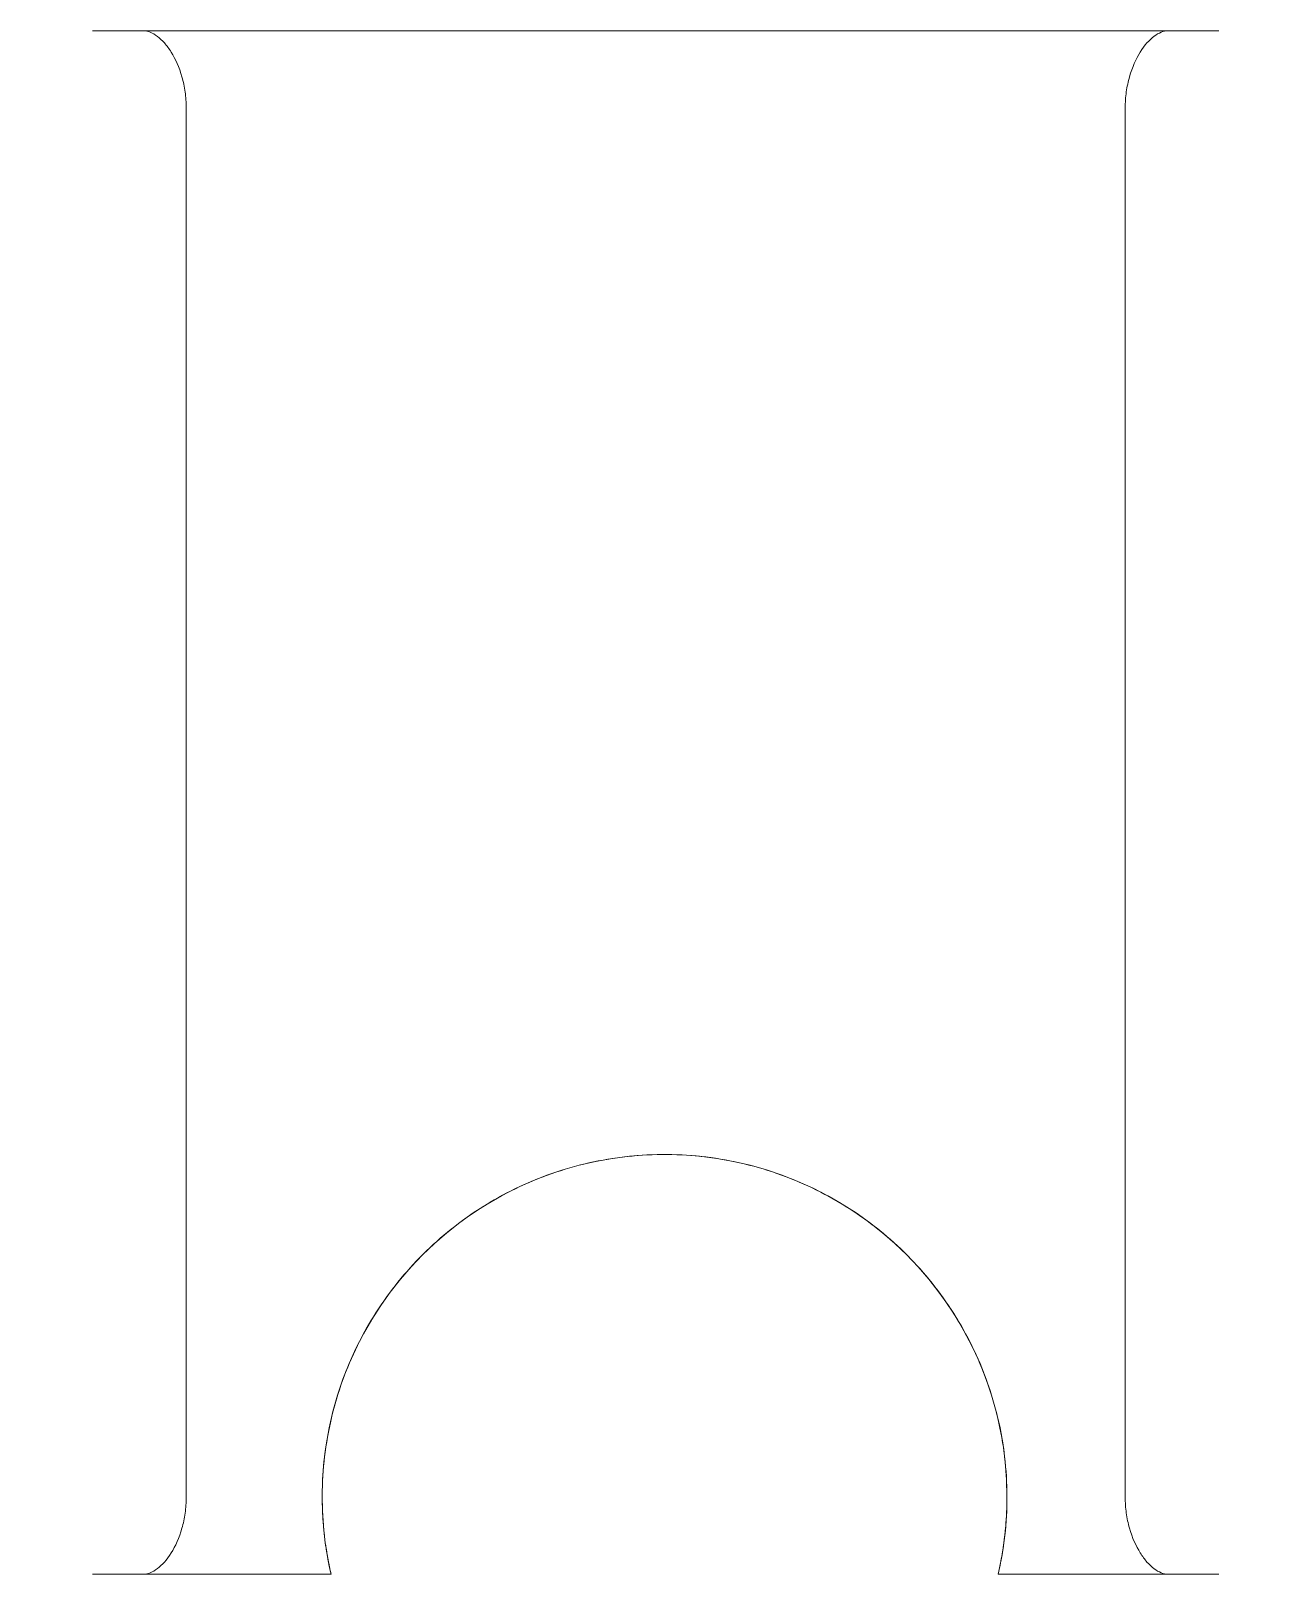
# Model space of a CAD drawing. Header units: millimetres. Extents: x 66.8 to 99.2, y 5.6 to 45.6.
import ezdxf

# ---------------------------------------------------------------- set-up
doc = ezdxf.new("R2010")
doc.units = ezdxf.units.MM
doc.layers.add('1', color=7, linetype='Continuous', true_color=0xffffff)

msp = doc.modelspace()

# ---------------------------------------------------------------- linework, layer by layer
at = {"layer": '1', "color": 30, "linetype": 'Continuous', "lineweight": 13}
for p, q in [((70.877, 43.633, 22.668), (70.877, 7.633, 22.668)), ((95.223, 7.633, 22.668), (95.223, 43.633, 22.668)), ((74.632, 5.633, 2.668), (74.632, 5.633, -15.332)), ((91.929, 5.633, -15.332), (91.929, 5.633, 3.007))]:
    msp.add_line(p, q, dxfattribs=at)
at = {"layer": '1', "color": 30, "linetype": 'Continuous', "lineweight": 13, "extrusion": (0, 1, -2e-16)}
msp.add_arc((-83.05, 14.601, 45.633), 14.603, 155.45, 24.55, dxfattribs=at)
at = {"layer": '1', "color": 30, "linetype": 'Continuous', "lineweight": 13, "extrusion": (0, 0, -1)}
msp.add_arc((-83.28, 7.633, 17.332), 8.877, 0, 180, dxfattribs=at)
at = {"layer": '1', "color": 30, "linetype": 'Continuous', "lineweight": 13, "extrusion": (0, -1, -2e-16)}
for start, end in [(155.45, 234.7966), (307.4455, 24.55)]:
    msp.add_arc((83.05, 14.601, -5.633), 14.603, start, end, dxfattribs=at)
at = {"layer": '1', "color": 30, "linetype": 'Continuous', "lineweight": 13}
for points, knots in [([(70.877, 43.633, 22.668), (70.877, 43.774, 22.668), (70.868, 43.913, 22.653), (70.83, 44.183, 22.596), (70.801, 44.316, 22.553), (70.696, 44.688, 22.389), (70.597, 44.906, 22.232), (70.431, 45.172, 21.952), (70.372, 45.251, 21.85), (70.253, 45.387, 21.637), (70.192, 45.444, 21.525), (70.006, 45.584, 21.173), (69.884, 45.633, 20.925), (69.767, 45.633, 20.668)], [0, 0, 0, 0, 0.125, 0.125, 0.25, 0.25, 0.5, 0.5, 0.625, 0.625, 0.75, 0.75, 1, 1, 1, 1]), ([(96.333, 45.633, 20.668), (96.216, 45.633, 20.925), (96.094, 45.585, 21.172), (95.846, 45.397, 21.643), (95.726, 45.263, 21.856), (95.503, 44.906, 22.232), (95.406, 44.693, 22.386), (95.299, 44.318, 22.552), (95.271, 44.188, 22.595), (95.233, 43.916, 22.653), (95.223, 43.775, 22.668), (95.223, 43.633, 22.668)], [0, 0, 0, 0, 0.25, 0.25, 0.5, 0.5, 0.75, 0.75, 0.875, 0.875, 1, 1, 1, 1]), ([(91.929, 5.633, 3.007), (92.082, 6.293, 3.124), (92.158, 6.965, 3.186), (92.157, 7.989, 3.185), (92.136, 8.334, 3.168), (92.057, 9.008, 3.106), (91.998, 9.339, 3.06), (91.845, 9.991, 2.942), (91.749, 10.314, 2.87), (91.525, 10.94, 2.707), (91.397, 11.243, 2.617), (91.11, 11.828, 2.422), (90.951, 12.112, 2.318), (90.603, 12.661, 2.101), (90.415, 12.925, 1.988), (89.813, 13.677, 1.65), (89.363, 14.131, 1.421), (88.605, 14.743, 1.092), (88.34, 14.933, 0.986), (87.794, 15.283, 0.787), (87.512, 15.443, 0.693), (86.927, 15.732, 0.518), (86.625, 15.862, 0.438), (85.998, 16.09, 0.295), (85.672, 16.188, 0.231), (84.691, 16.423, 0.075), (84.023, 16.505, 0.014), (82.999, 16.512, -0.006), (82.653, 16.494, -0.001), (81.976, 16.42, 0.033), (81.643, 16.364, 0.062), (80.984, 16.214, 0.141), (80.659, 16.121, 0.191), (80.02, 15.896, 0.312), (79.711, 15.767, 0.381), (79.115, 15.479, 0.534), (78.826, 15.318, 0.619), (78.269, 14.967, 0.799), (77.999, 14.775, 0.896), (77.233, 14.164, 1.195), (76.775, 13.707, 1.407), (76.162, 12.947, 1.722), (75.971, 12.68, 1.827), (75.621, 12.131, 2.027), (75.461, 11.848, 2.123), (75.173, 11.263, 2.303), (75.044, 10.961, 2.387), (74.818, 10.336, 2.538), (74.721, 10.01, 2.605), (74.487, 9.025, 2.77), (74.406, 8.352, 2.831), (74.401, 6.973, 2.834), (74.478, 6.296, 2.777), (74.632, 5.633, 2.668)], [0, 0, 0, 0, 0.0625, 0.0625, 0.09375, 0.09375, 0.125, 0.125, 0.15625, 0.15625, 0.1875, 0.1875, 0.21875, 0.21875, 0.25, 0.25, 0.3125, 0.3125, 0.34375, 0.34375, 0.375, 0.375, 0.40625, 0.40625, 0.4375, 0.4375, 0.5, 0.5, 0.53125, 0.53125, 0.5625, 0.5625, 0.59375, 0.59375, 0.625, 0.625, 0.65625, 0.65625, 0.6875, 0.6875, 0.75, 0.75, 0.78125, 0.78125, 0.8125, 0.8125, 0.84375, 0.84375, 0.875, 0.875, 0.9375, 0.9375, 1, 1, 1, 1]), ([(69.767, 5.633, 20.668), (69.884, 5.633, 20.925), (70.006, 5.681, 21.172), (70.254, 5.868, 21.643), (70.375, 6.003, 21.856), (70.597, 6.359, 22.232), (70.694, 6.572, 22.386), (70.801, 6.947, 22.552), (70.829, 7.077, 22.595), (70.867, 7.349, 22.653), (70.877, 7.491, 22.668), (70.877, 7.633, 22.668)], [0, 0, 0, 0, 0.25, 0.25, 0.5, 0.5, 0.75, 0.75, 0.875, 0.875, 1, 1, 1, 1]), ([(74.403, 7.633, -17.332), (74.403, 7.5, -17.332), (74.406, 7.37, -17.319), (74.418, 7.114, -17.268), (74.426, 6.987, -17.229), (74.447, 6.745, -17.129), (74.459, 6.63, -17.067), (74.487, 6.413, -16.922), (74.502, 6.311, -16.838), (74.546, 6.035, -16.563), (74.576, 5.886, -16.34), (74.619, 5.686, -15.86), (74.632, 5.633, -15.597), (74.632, 5.633, -15.332)], [0, 0, 0, 0, 0.125, 0.125, 0.25, 0.25, 0.375, 0.375, 0.5, 0.5, 0.75, 0.75, 1, 1, 1, 1]), ([(91.929, 5.633, -15.332), (91.929, 5.633, -15.464), (91.932, 5.646, -15.594), (91.944, 5.697, -15.85), (91.952, 5.735, -15.978), (91.974, 5.836, -16.22), (91.986, 5.897, -16.334), (92.014, 6.042, -16.551), (92.029, 6.126, -16.654), (92.073, 6.402, -16.929), (92.103, 6.624, -17.078), (92.145, 7.104, -17.278), (92.157, 7.368, -17.332), (92.157, 7.633, -17.332)], [0, 0, 0, 0, 0.125, 0.125, 0.25, 0.25, 0.375, 0.375, 0.5, 0.5, 0.75, 0.75, 1, 1, 1, 1]), ([(95.223, 7.633, 22.668), (95.223, 7.491, 22.668), (95.233, 7.353, 22.653), (95.27, 7.082, 22.596), (95.299, 6.949, 22.553), (95.404, 6.578, 22.389), (95.503, 6.359, 22.232), (95.669, 6.093, 21.952), (95.728, 6.014, 21.85), (95.847, 5.878, 21.637), (95.908, 5.821, 21.525), (96.094, 5.681, 21.173), (96.216, 5.633, 20.925), (96.333, 5.633, 20.668)], [0, 0, 0, 0, 0.125, 0.125, 0.25, 0.25, 0.5, 0.5, 0.625, 0.625, 0.75, 0.75, 1, 1, 1, 1])]:
    msp.add_open_spline(points, degree=3, knots=knots, dxfattribs=at)

doc.saveas('drawing.dxf')
